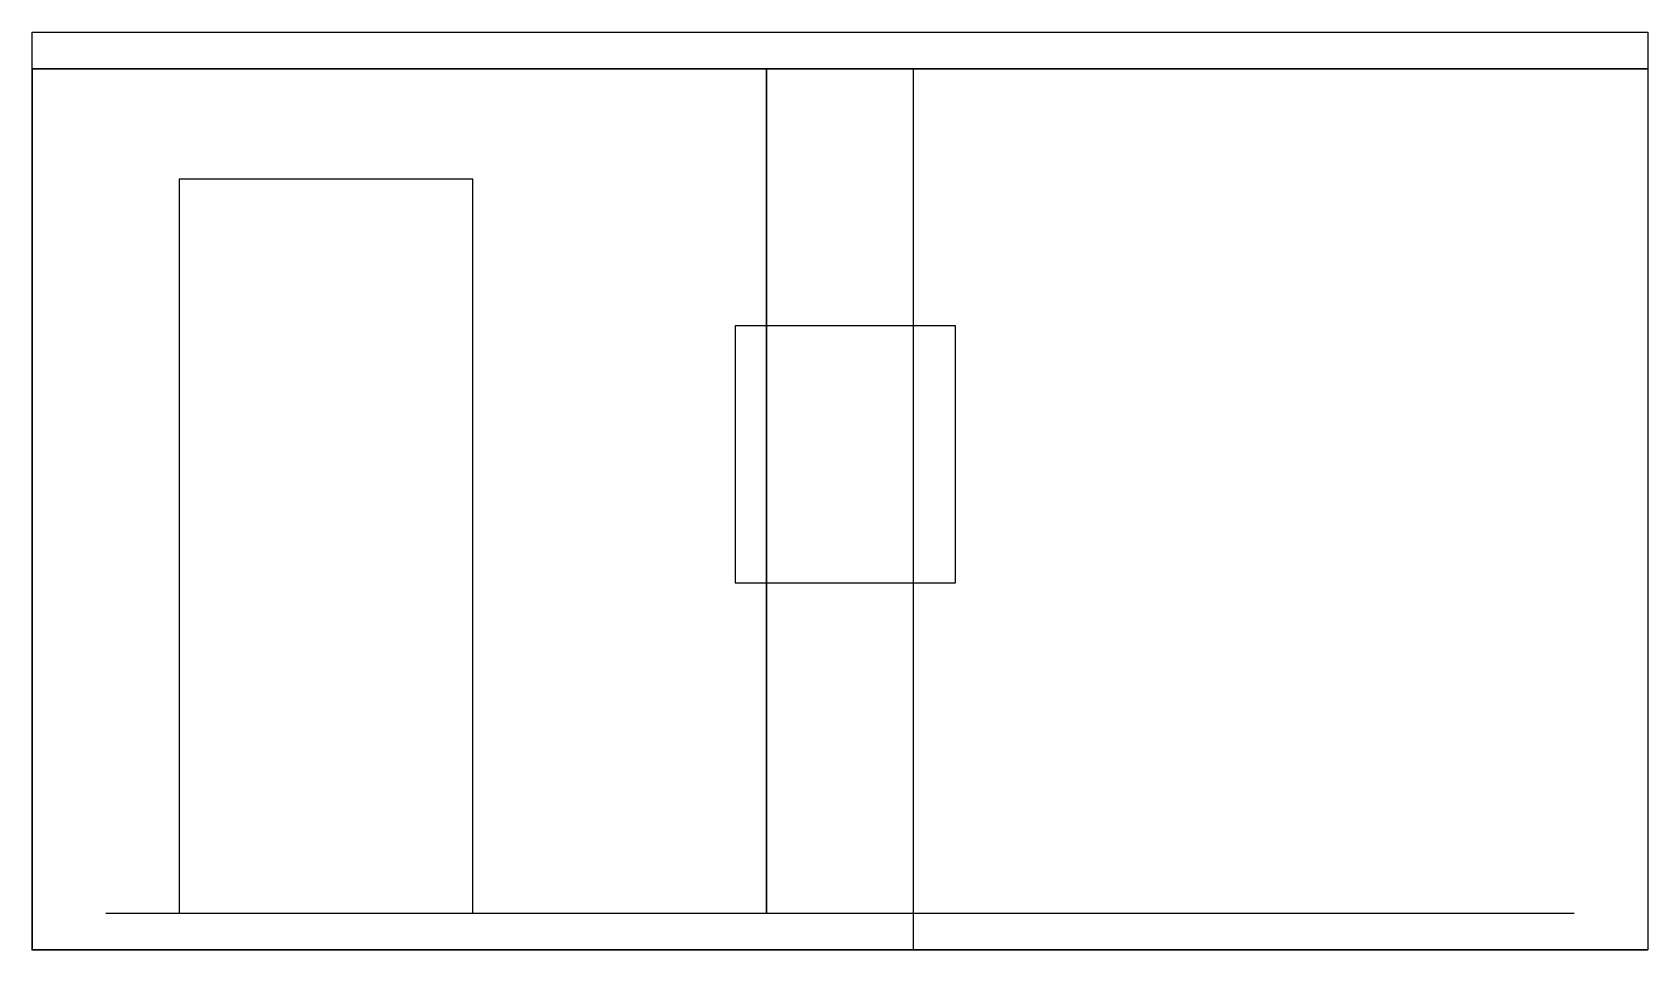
# Model space of a CAD drawing. Header units: centimetres. Extents: x 0 to 440, y 0 to 250.
import ezdxf

# ---------------------------------------------------------------- set-up
doc = ezdxf.new("R2010")
doc.units = ezdxf.units.CM
doc.header["$MEASUREMENT"] = 0
for name, color, linetype in [('hab1 v8_Sketch1', 7, 'Continuous'), ('hab1 v8_Sketch2', 7, 'Continuous'), ('hab1 v8_Sketch4', 7, 'Continuous'), ('hab1 v8_Sketch5', 7, 'Continuous'), ('hab1 v8_Sketch6', 7, 'Continuous'), ('hab1 v8_Sketch7', 7, 'Continuous')]:
    doc.layers.add(name, color=color, linetype=linetype)

msp = doc.modelspace()

# ---------------------------------------------------------------- linework, layer by layer
at = {"layer": 'hab1 v8_Sketch1'}
for p, q in [((0, 0, -400), (440, 0, -400)), ((0, 0), (0, 0, -400)), ((240, 0), (0, 0)), ((440, 0, -110), (240, 0, -110)), ((240, 0, -110), (240, 0)), ((440, 0, -400), (440, 0, -110))]:
    msp.add_line(p, q, dxfattribs=at)
msp.add_point((0, 0), dxfattribs=at)
at = {"layer": 'hab1 v8_Sketch2'}
for p, q in [((440, 240, -400), (0, 240, -400)), ((0, 240, -400), (0, 240)), ((0, 240), (240, 240)), ((420, 240, -380), (20, 240, -380)), ((20, 240, -380), (20, 240, -130)), ((20, 240, -120), (20, 240, -20)), ((120, 240, -120), (20, 240, -120)), ((20, 240, -20), (220, 240, -20)), ((20, 240, -130), (120, 240, -130)), ((120, 240, -130), (120, 240, -120)), ((200, 240, -120), (220, 240, -120)), ((219.45, 240, -130), (200, 240, -130)), ((200, 240, -130), (200, 240, -120)), ((219.45, 240, -130), (420, 240, -130)), ((220, 240, -20), (220, 240, -120)), ((240, 240), (240, 240, -110)), ((240, 240, -110), (440, 240, -110)), ((420, 240, -130), (420, 240, -380)), ((440, 240, -110), (440, 240, -400))]:
    msp.add_line(p, q, dxfattribs=at)
msp.add_point((0, 240), dxfattribs=at)
at = {"layer": 'hab1 v8_Sketch4'}
for p, q in [((240, 240), (0, 240)), ((0, 240), (0, 0)), ((240, 0), (240, 240)), ((40, 210), (40, 10)), ((120, 210), (40, 210)), ((120, 10), (120, 210)), ((40, 10), (120, 10)), ((0, 0), (240, 0))]:
    msp.add_line(p, q, dxfattribs=at)
msp.add_point((0, 0), dxfattribs=at)
at = {"layer": 'hab1 v8_Sketch5'}
for p, q in [((200, 10, -120), (200, 240, -120)), ((200, 240, -130), (200, 240, -120)), ((200, 240, -120), (200, 240, -130)), ((200, 240, -130), (200, 10, -130)), ((200, 240, -120), (200, 210, -120)), ((200, 210, -130), (200, 240, -130)), ((200, 210, -120), (200, 210, -130)), ((200, 10, -130), (200, 10, -120))]:
    msp.add_line(p, q, dxfattribs=at)
msp.add_point((200, 0), dxfattribs=at)
at = {"layer": 'hab1 v8_Sketch6'}
for p, q in [((440, 240, -400), (0, 240, -400)), ((0, 240, -400), (0, 240)), ((0, 240), (240, 240)), ((220, 240, -20), (20, 240, -20)), ((20, 240, -20), (20, 240, -120)), ((20, 240, -120), (220, 240, -120)), ((420, 240, -130), (20, 240, -130)), ((20, 240, -130), (20, 240, -380)), ((20, 240, -380), (420, 240, -380)), ((220, 240, -120), (220, 240, -20)), ((240, 240), (240, 240, -110)), ((240, 240, -110), (440, 240, -110)), ((420, 240, -380), (420, 240, -130)), ((440, 240, -110), (440, 240, -400))]:
    msp.add_line(p, q, dxfattribs=at)
msp.add_point((0, 240), dxfattribs=at)
at = {"layer": 'hab1 v8_Sketch7'}
for p, q in [((0, 0, -400), (0, 250, -400)), ((0, 250, -400), (440, 250, -400)), ((440, 250, -400), (440, 0, -400)), ((191.49, 170, -400), (191.49, 100, -400)), ((251.49, 170, -400), (191.49, 170, -400)), ((251.49, 100, -400), (251.49, 170, -400)), ((191.49, 100, -400), (251.49, 100, -400)), ((20, 10, -400), (420, 10, -400)), ((440, 0, -400), (0, 0, -400))]:
    msp.add_line(p, q, dxfattribs=at)
msp.add_point((0, 0, -400), dxfattribs=at)

doc.saveas('drawing.dxf')
